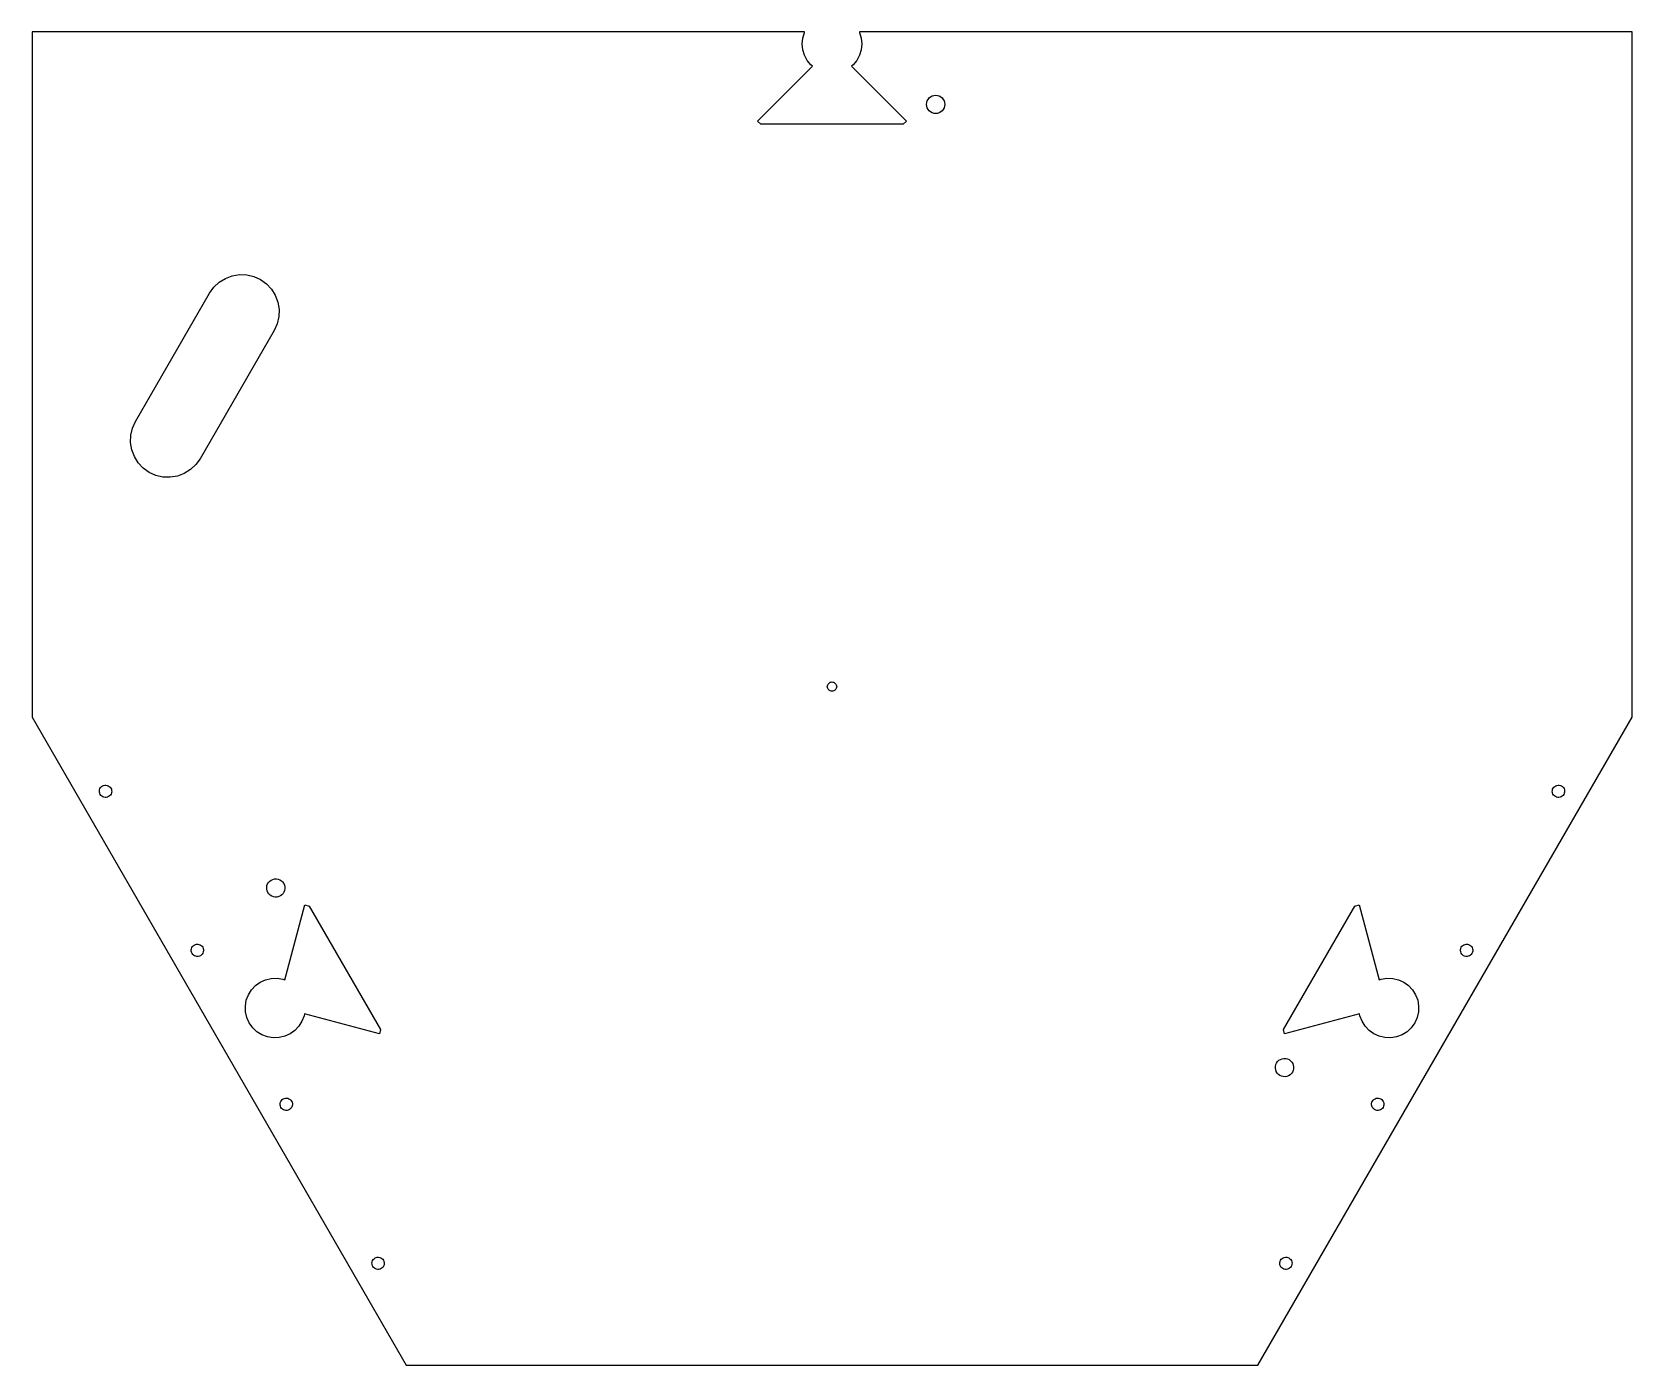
# Model space of a CAD drawing. Header units: metres. Extents: x -270 to 270, y -229 to 221.
import ezdxf

# ---------------------------------------------------------------- set-up
doc = ezdxf.new("R2010")
doc.units = ezdxf.units.M

msp = doc.modelspace()

# ---------------------------------------------------------------- linework, layer by layer
for p, q in [((-9.2365, 221), (-270, 221)), ((-270, 221), (-270, -10.3463)), ((-10.08, 217), (-9.88631, 218.967)), ((-9.88631, 215.033), (-10.08, 217)), ((-9.88631, 218.967), (-9.3127, 220.857)), ((-9.3127, 220.857), (-9.2365, 221)), ((270, 221), (9.2365, 221)), ((9.2365, 221), (9.3127, 220.857)), ((9.3127, 220.857), (9.88631, 218.967)), ((9.88631, 218.967), (10.08, 217)), ((10.08, 217), (9.88631, 215.033)), ((270, -10.3463), (270, 221)), ((-9.3127, 213.143), (-9.88631, 215.033)), ((-8.38121, 211.4), (-9.3127, 213.143)), ((-7.12762, 209.872), (-8.38121, 211.4)), ((8.38121, 211.4), (7.12762, 209.872)), ((9.3127, 213.143), (8.38121, 211.4)), ((9.88631, 215.033), (9.3127, 213.143)), ((-25.1023, 190.898), (-6.57838, 209.422)), ((-6.57838, 209.422), (-7.12762, 209.872)), ((7.12762, 209.872), (6.57838, 209.422)), ((6.57838, 209.422), (25.1023, 190.898)), ((31.9218, 196.555), (31.981, 197.155)), ((31.981, 195.954), (31.9218, 196.555)), ((31.981, 197.155), (32.1562, 197.733)), ((32.1562, 195.376), (31.981, 195.954)), ((32.1562, 197.733), (32.4409, 198.266)), ((32.4409, 194.843), (32.1562, 195.376)), ((32.4409, 198.266), (32.8239, 198.732)), ((32.8239, 194.377), (32.4409, 194.843)), ((32.8239, 198.732), (33.2906, 199.115)), ((33.2906, 199.115), (33.8231, 199.4)), ((33.8231, 199.4), (34.4009, 199.575)), ((34.4009, 199.575), (35.0018, 199.635)), ((35.0018, 199.635), (35.6027, 199.575)), ((35.6027, 199.575), (36.1805, 199.4)), ((36.1805, 199.4), (36.7129, 199.115)), ((36.7129, 199.115), (37.1797, 198.732)), ((37.1797, 198.732), (37.5627, 198.266)), ((37.5627, 194.843), (37.1797, 194.377)), ((37.5627, 198.266), (37.8473, 197.733)), ((37.8473, 195.376), (37.5627, 194.843)), ((37.8473, 197.733), (38.0226, 197.155)), ((38.0226, 195.954), (37.8473, 195.376)), ((38.0226, 197.155), (38.0818, 196.555)), ((38.0818, 196.555), (38.0226, 195.954)), ((-24.0456, 189.841), (-25.1023, 190.898)), ((24.0456, 189.841), (-24.0456, 189.841)), ((25.1023, 190.898), (24.0456, 189.841)), ((33.2906, 193.994), (32.8239, 194.377)), ((33.8231, 193.709), (33.2906, 193.994)), ((34.4009, 193.534), (33.8231, 193.709)), ((35.0018, 193.475), (34.4009, 193.534)), ((35.6027, 193.534), (35.0018, 193.475)), ((36.1805, 193.709), (35.6027, 193.534)), ((36.7129, 193.994), (36.1805, 193.709)), ((37.1797, 194.377), (36.7129, 193.994)), ((-208.635, 134.836), (-206.835, 136.522)), ((-206.835, 136.522), (-204.741, 137.824)), ((-204.741, 137.824), (-202.433, 138.693)), ((-202.433, 138.693), (-199.999, 139.095)), ((-199.999, 139.095), (-197.535, 139.014)), ((-197.535, 139.014), (-195.133, 138.454)), ((-195.133, 138.454), (-192.887, 137.436)), ((-192.887, 137.436), (-190.882, 136)), ((-190.882, 136), (-189.196, 134.2)), ((-235.071, 89.5304), (-210.071, 132.832)), ((-210.071, 132.832), (-208.635, 134.836)), ((-189.196, 134.2), (-187.894, 132.106)), ((-187.894, 132.106), (-187.025, 129.798)), ((-187.025, 129.798), (-186.624, 127.364)), ((-186.704, 124.9), (-187.264, 122.498)), ((-186.624, 127.364), (-186.704, 124.9)), ((-188.282, 120.252), (-213.282, 76.9504)), ((-187.264, 122.498), (-188.282, 120.252)), ((-236.649, 84.8824), (-236.089, 87.2841)), ((-236.089, 87.2841), (-235.071, 89.5304)), ((-236.73, 82.4176), (-236.649, 84.8824)), ((-236.328, 79.9844), (-236.73, 82.4176)), ((-235.459, 77.6764), (-236.328, 79.9844)), ((-234.157, 75.5822), (-235.459, 77.6764)), ((-213.282, 76.9504), (-214.718, 74.9458)), ((-232.471, 73.7822), (-234.157, 75.5822)), ((-230.467, 72.3458), (-232.471, 73.7822)), ((-228.22, 71.328), (-230.467, 72.3458)), ((-225.819, 70.768), (-228.22, 71.328)), ((-223.354, 70.6873), (-225.819, 70.768)), ((-220.921, 71.089), (-223.354, 70.6873)), ((-218.613, 71.9577), (-220.921, 71.089)), ((-216.518, 73.26), (-218.613, 71.9577)), ((-214.718, 74.9458), (-216.518, 73.26)), ((-1.57999, 0), (-1.54964, 0.30823)), ((-1.54964, -0.30823), (-1.57999, 0)), ((-1.54964, 0.30823), (-1.45972, 0.60463)), ((-1.45972, 0.60463), (-1.31372, 0.87779)), ((-1.31372, 0.87779), (-1.11722, 1.11722)), ((-1.11722, 1.11722), (-0.87779, 1.31372)), ((-0.87779, 1.31372), (-0.60463, 1.45972)), ((-0.60463, 1.45972), (-0.30823, 1.54964)), ((-0.30823, 1.54964), (0, 1.57999)), ((0, 1.57999), (0.30823, 1.54964)), ((0.30823, 1.54964), (0.60463, 1.45972)), ((0.60463, 1.45972), (0.87779, 1.31372)), ((0.87779, 1.31372), (1.11722, 1.11722)), ((1.11722, 1.11722), (1.31372, 0.87779)), ((1.31372, 0.87779), (1.45972, 0.60463)), ((1.45972, 0.60463), (1.54964, 0.30823)), ((1.54964, 0.30823), (1.57999, 0)), ((1.57999, 0), (1.54964, -0.30823)), ((-1.45972, -0.60463), (-1.54964, -0.30823)), ((-1.31372, -0.87779), (-1.45972, -0.60463)), ((-1.11722, -1.11722), (-1.31372, -0.87779)), ((-0.87779, -1.31372), (-1.11722, -1.11722)), ((-0.60463, -1.45972), (-0.87779, -1.31372)), ((-0.30823, -1.54964), (-0.60463, -1.45972)), ((0, -1.57999), (-0.30823, -1.54964)), ((0.30823, -1.54964), (0, -1.57999)), ((0.60463, -1.45972), (0.30823, -1.54964)), ((0.87779, -1.31372), (0.60463, -1.45972)), ((1.11722, -1.11722), (0.87779, -1.31372)), ((1.31372, -0.87779), (1.11722, -1.11722)), ((1.45972, -0.60463), (1.31372, -0.87779)), ((1.54964, -0.30823), (1.45972, -0.60463)), ((-270, -10.3463), (-143.76, -229)), ((143.76, -229), (270, -10.3463)), ((-247.261, -35.1896), (-247.195, -34.7873)), ((-247.248, -35.5972), (-247.261, -35.1896)), ((-247.155, -35.9942), (-247.248, -35.5972)), ((-247.195, -34.7873), (-247.051, -34.4057)), ((-246.987, -36.3657), (-247.155, -35.9942)), ((-247.051, -34.4057), (-246.836, -34.0594)), ((-246.75, -36.6971), (-246.987, -36.3657)), ((-246.836, -34.0594), (-246.557, -33.7618)), ((-246.452, -36.9758), (-246.75, -36.6971)), ((-246.557, -33.7618), (-246.226, -33.5243)), ((-246.106, -37.1911), (-246.452, -36.9758)), ((-246.226, -33.5243), (-245.854, -33.356)), ((-245.724, -37.3348), (-246.106, -37.1911)), ((-245.854, -33.356), (-245.457, -33.2635)), ((-245.322, -37.4012), (-245.724, -37.3348)), ((-245.457, -33.2635), (-245.05, -33.2501)), ((-244.914, -37.3879), (-245.322, -37.4012)), ((-245.05, -33.2501), (-244.647, -33.3165)), ((-244.517, -37.2953), (-244.914, -37.3879)), ((-244.647, -33.3165), (-244.266, -33.4602)), ((-244.146, -37.127), (-244.517, -37.2953)), ((-244.266, -33.4602), (-243.92, -33.6755)), ((-243.814, -36.8895), (-244.146, -37.127)), ((-243.92, -33.6755), (-243.622, -33.9542)), ((-243.536, -36.5919), (-243.814, -36.8895)), ((-243.622, -33.9542), (-243.385, -34.2857)), ((-243.32, -36.2456), (-243.536, -36.5919)), ((-243.385, -34.2857), (-243.216, -34.6571)), ((-243.177, -35.864), (-243.32, -36.2456)), ((-243.216, -34.6571), (-243.124, -35.0542)), ((-243.11, -35.4617), (-243.177, -35.864)), ((-243.124, -35.0542), (-243.11, -35.4617)), ((243.11, -35.4617), (243.124, -35.0542)), ((243.177, -35.864), (243.11, -35.4617)), ((243.124, -35.0542), (243.216, -34.6571)), ((243.32, -36.2456), (243.177, -35.864)), ((243.216, -34.6571), (243.385, -34.2857)), ((243.536, -36.5919), (243.32, -36.2456)), ((243.385, -34.2857), (243.622, -33.9542)), ((243.814, -36.8895), (243.536, -36.5919)), ((243.622, -33.9542), (243.92, -33.6755)), ((244.146, -37.127), (243.814, -36.8895)), ((243.92, -33.6755), (244.266, -33.4602)), ((244.517, -37.2953), (244.146, -37.127)), ((244.266, -33.4602), (244.647, -33.3165)), ((244.914, -37.3879), (244.517, -37.2953)), ((244.647, -33.3165), (245.05, -33.2501)), ((245.322, -37.4012), (244.914, -37.3879)), ((245.05, -33.2501), (245.457, -33.2635)), ((245.724, -37.3348), (245.322, -37.4012)), ((245.457, -33.2635), (245.854, -33.356)), ((246.106, -37.1911), (245.724, -37.3348)), ((245.854, -33.356), (246.226, -33.5243)), ((246.452, -36.9758), (246.106, -37.1911)), ((246.226, -33.5243), (246.557, -33.7618)), ((246.75, -36.6971), (246.452, -36.9758)), ((246.557, -33.7618), (246.836, -34.0594)), ((246.987, -36.3657), (246.75, -36.6971)), ((246.836, -34.0594), (247.051, -34.4057)), ((247.155, -35.9942), (246.987, -36.3657)), ((247.051, -34.4057), (247.195, -34.7873)), ((247.248, -35.5972), (247.155, -35.9942)), ((247.195, -34.7873), (247.261, -35.1896)), ((247.261, -35.1896), (247.248, -35.5972)), ((-190.796, -67.7634), (-190.697, -67.1677)), ((-190.776, -68.3669), (-190.796, -67.7634)), ((-190.639, -68.9549), (-190.776, -68.3669)), ((-190.697, -67.1677), (-190.485, -66.6026)), ((-190.389, -69.5048), (-190.639, -68.9549)), ((-190.485, -66.6026), (-190.166, -66.0899)), ((-190.038, -69.9956), (-190.389, -69.5048)), ((-190.166, -66.0899), (-189.753, -65.6492)), ((-189.597, -70.4084), (-190.038, -69.9956)), ((-189.753, -65.6492), (-189.262, -65.2975)), ((-189.262, -65.2975), (-188.712, -65.0483)), ((-188.712, -65.0483), (-188.124, -64.9112)), ((-188.124, -64.9112), (-187.521, -64.8914)), ((-187.521, -64.8914), (-186.925, -64.9898)), ((-186.925, -64.9898), (-186.36, -65.2025)), ((-186.36, -65.2025), (-185.847, -65.5213)), ((-185.847, -65.5213), (-185.406, -65.9341)), ((-185.279, -69.8398), (-185.691, -70.2805)), ((-185.406, -65.9341), (-185.055, -66.4248)), ((-184.96, -69.3271), (-185.279, -69.8398)), ((-185.055, -66.4248), (-184.806, -66.9748)), ((-184.747, -68.762), (-184.96, -69.3271)), ((-184.806, -66.9748), (-184.668, -67.5628)), ((-184.649, -68.1663), (-184.747, -68.762)), ((-184.668, -67.5628), (-184.649, -68.1663)), ((-189.084, -70.7272), (-189.597, -70.4084)), ((-188.519, -70.9399), (-189.084, -70.7272)), ((-187.924, -71.0383), (-188.519, -70.9399)), ((-187.32, -71.0185), (-187.924, -71.0383)), ((-186.732, -70.8814), (-187.32, -71.0185)), ((-186.182, -70.6322), (-186.732, -70.8814)), ((-185.691, -70.2805), (-186.182, -70.6322)), ((-184.654, -99.0137), (-177.873, -73.7096)), ((-177.873, -73.7096), (-176.43, -74.0964)), ((-176.43, -74.0964), (-152.384, -115.745)), ((152.384, -115.745), (176.43, -74.0964)), ((176.43, -74.0964), (177.873, -73.7096)), ((177.873, -73.7096), (184.654, -99.0137)), ((-216.261, -88.8832), (-216.195, -88.4809)), ((-216.248, -89.2907), (-216.261, -88.8832)), ((-216.155, -89.6878), (-216.248, -89.2907)), ((-216.195, -88.4809), (-216.051, -88.0993)), ((-215.987, -90.0592), (-216.155, -89.6878)), ((-216.051, -88.0993), (-215.836, -87.753)), ((-215.75, -90.3907), (-215.987, -90.0592)), ((-215.836, -87.753), (-215.557, -87.4554)), ((-215.452, -90.6694), (-215.75, -90.3907)), ((-215.557, -87.4554), (-215.226, -87.2179)), ((-215.106, -90.8847), (-215.452, -90.6694)), ((-215.226, -87.2179), (-214.854, -87.0496)), ((-214.724, -91.0284), (-215.106, -90.8847)), ((-214.854, -87.0496), (-214.457, -86.957)), ((-214.322, -91.0948), (-214.724, -91.0284)), ((-214.457, -86.957), (-214.05, -86.9437)), ((-213.914, -91.0814), (-214.322, -91.0948)), ((-214.05, -86.9437), (-213.647, -87.0101)), ((-213.517, -90.9888), (-213.914, -91.0814)), ((-213.647, -87.0101), (-213.266, -87.1537)), ((-213.146, -90.8206), (-213.517, -90.9888)), ((-213.266, -87.1537), (-212.92, -87.3691)), ((-212.814, -90.5831), (-213.146, -90.8206)), ((-212.92, -87.3691), (-212.622, -87.6478)), ((-212.536, -90.2855), (-212.814, -90.5831)), ((-212.622, -87.6478), (-212.385, -87.9792)), ((-212.32, -89.9392), (-212.536, -90.2855)), ((-212.385, -87.9792), (-212.216, -88.3506)), ((-212.177, -89.5576), (-212.32, -89.9392)), ((-212.216, -88.3506), (-212.124, -88.7477)), ((-212.11, -89.1553), (-212.177, -89.5576)), ((-212.124, -88.7477), (-212.11, -89.1553)), ((212.11, -89.1553), (212.124, -88.7477)), ((212.177, -89.5576), (212.11, -89.1553)), ((212.124, -88.7477), (212.216, -88.3506)), ((212.32, -89.9392), (212.177, -89.5576)), ((212.216, -88.3506), (212.385, -87.9792)), ((212.536, -90.2855), (212.32, -89.9392)), ((212.385, -87.9792), (212.622, -87.6478)), ((212.814, -90.5831), (212.536, -90.2855)), ((212.622, -87.6478), (212.92, -87.3691)), ((213.146, -90.8206), (212.814, -90.5831)), ((212.92, -87.3691), (213.266, -87.1537)), ((213.517, -90.9888), (213.146, -90.8206)), ((213.266, -87.1537), (213.647, -87.0101)), ((213.914, -91.0814), (213.517, -90.9888)), ((213.647, -87.0101), (214.05, -86.9437)), ((214.322, -91.0948), (213.914, -91.0814)), ((214.05, -86.9437), (214.457, -86.957)), ((214.724, -91.0284), (214.322, -91.0948)), ((214.457, -86.957), (214.854, -87.0496)), ((215.106, -90.8847), (214.724, -91.0284)), ((214.854, -87.0496), (215.226, -87.2179)), ((215.452, -90.6694), (215.106, -90.8847)), ((215.226, -87.2179), (215.557, -87.4554)), ((215.75, -90.3907), (215.452, -90.6694)), ((215.557, -87.4554), (215.836, -87.753)), ((215.987, -90.0592), (215.75, -90.3907)), ((215.836, -87.753), (216.051, -88.0993)), ((216.155, -89.6878), (215.987, -90.0592)), ((216.051, -88.0993), (216.195, -88.4809)), ((216.248, -89.2907), (216.155, -89.6878)), ((216.195, -88.4809), (216.261, -88.8832)), ((216.261, -88.8832), (216.248, -89.2907)), ((-196.968, -104.042), (-195.925, -102.364)), ((-195.925, -102.364), (-194.574, -100.921)), ((-194.574, -100.921), (-192.968, -99.7705)), ((-192.968, -99.7705), (-191.168, -98.9549)), ((-191.168, -98.9549), (-189.243, -98.5062)), ((-189.243, -98.5062), (-187.268, -98.4416)), ((-187.268, -98.4416), (-185.319, -98.7635)), ((-185.319, -98.7635), (-184.654, -99.0137)), ((184.654, -99.0137), (185.319, -98.7635)), ((185.319, -98.7635), (187.268, -98.4416)), ((187.268, -98.4416), (189.243, -98.5062)), ((189.243, -98.5062), (191.168, -98.9549)), ((191.168, -98.9549), (192.968, -99.7705)), ((192.968, -99.7705), (194.574, -100.921)), ((194.574, -100.921), (195.925, -102.364)), ((195.925, -102.364), (196.968, -104.042)), ((-197.986, -107.841), (-197.664, -105.891)), ((-197.921, -109.816), (-197.986, -107.841)), ((-197.664, -105.891), (-196.968, -104.042)), ((196.968, -104.042), (197.664, -105.891)), ((197.664, -105.891), (197.986, -107.841)), ((197.986, -107.841), (197.921, -109.816)), ((-197.473, -111.74), (-197.921, -109.816)), ((-196.657, -113.54), (-197.473, -111.74)), ((-178.887, -112.958), (-179.931, -114.636)), ((-178.191, -111.109), (-178.887, -112.958)), ((-178.075, -110.408), (-178.191, -111.109)), ((-152.771, -117.188), (-178.075, -110.408)), ((178.075, -110.408), (152.771, -117.188)), ((178.191, -111.109), (178.075, -110.408)), ((178.887, -112.958), (178.191, -111.109)), ((179.931, -114.636), (178.887, -112.958)), ((197.473, -111.74), (196.657, -113.54)), ((197.921, -109.816), (197.473, -111.74)), ((-195.506, -115.146), (-196.657, -113.54)), ((-194.064, -116.497), (-195.506, -115.146)), ((-192.386, -117.54), (-194.064, -116.497)), ((-190.536, -118.237), (-192.386, -117.54)), ((-188.587, -118.558), (-190.536, -118.237)), ((-186.612, -118.494), (-188.587, -118.558)), ((-184.687, -118.045), (-186.612, -118.494)), ((-182.888, -117.23), (-184.687, -118.045)), ((-181.281, -116.079), (-182.888, -117.23)), ((-179.931, -114.636), (-181.281, -116.079)), ((-152.384, -115.745), (-152.771, -117.188)), ((152.771, -117.188), (152.384, -115.745)), ((181.281, -116.079), (179.931, -114.636)), ((182.888, -117.23), (181.281, -116.079)), ((184.687, -118.045), (182.888, -117.23)), ((186.612, -118.494), (184.687, -118.045)), ((188.587, -118.558), (186.612, -118.494)), ((190.536, -118.237), (188.587, -118.558)), ((192.386, -117.54), (190.536, -118.237)), ((194.064, -116.497), (192.386, -117.54)), ((195.506, -115.146), (194.064, -116.497)), ((196.657, -113.54), (195.506, -115.146)), ((149.647, -128.791), (149.667, -128.188)), ((149.745, -129.387), (149.647, -128.791)), ((149.667, -128.188), (149.804, -127.6)), ((149.958, -129.952), (149.745, -129.387)), ((149.804, -127.6), (150.053, -127.05)), ((150.053, -127.05), (150.405, -126.559)), ((150.405, -126.559), (150.845, -126.146)), ((150.845, -126.146), (151.358, -125.827)), ((151.358, -125.827), (151.923, -125.615)), ((151.923, -125.615), (152.519, -125.516)), ((152.519, -125.516), (153.122, -125.536)), ((153.122, -125.536), (153.71, -125.673)), ((153.71, -125.673), (154.26, -125.922)), ((154.26, -125.922), (154.751, -126.274)), ((154.751, -126.274), (155.164, -126.715)), ((155.164, -126.715), (155.483, -127.227)), ((155.637, -129.58), (155.388, -130.13)), ((155.483, -127.227), (155.695, -127.793)), ((155.774, -128.992), (155.637, -129.58)), ((155.695, -127.793), (155.794, -128.388)), ((155.794, -128.388), (155.774, -128.992)), ((150.277, -130.465), (149.958, -129.952)), ((150.69, -130.905), (150.277, -130.465)), ((151.18, -131.257), (150.69, -130.905)), ((151.73, -131.506), (151.18, -131.257)), ((152.318, -131.643), (151.73, -131.506)), ((152.922, -131.663), (152.318, -131.643)), ((153.518, -131.565), (152.922, -131.663)), ((154.083, -131.352), (153.518, -131.565)), ((154.595, -131.033), (154.083, -131.352)), ((155.036, -130.62), (154.595, -131.033)), ((155.388, -130.13), (155.036, -130.62)), ((-186.195, -140.442), (-186.051, -140.061)), ((-186.051, -140.061), (-185.836, -139.715)), ((-185.836, -139.715), (-185.557, -139.417)), ((-185.557, -139.417), (-185.226, -139.179)), ((-185.226, -139.179), (-184.854, -139.011)), ((-184.854, -139.011), (-184.457, -138.919)), ((-184.457, -138.919), (-184.05, -138.905)), ((-184.05, -138.905), (-183.648, -138.972)), ((-183.648, -138.972), (-183.266, -139.115)), ((-183.266, -139.115), (-182.92, -139.331)), ((-182.92, -139.331), (-182.622, -139.609)), ((-182.622, -139.609), (-182.385, -139.941)), ((-182.385, -139.941), (-182.216, -140.312)), ((-182.216, -140.312), (-182.124, -140.709)), ((182.124, -140.709), (182.216, -140.312)), ((182.216, -140.312), (182.385, -139.941)), ((182.385, -139.941), (182.622, -139.609)), ((182.622, -139.609), (182.92, -139.331)), ((182.92, -139.331), (183.266, -139.115)), ((183.266, -139.115), (183.648, -138.972)), ((183.648, -138.972), (184.05, -138.905)), ((184.05, -138.905), (184.457, -138.919)), ((184.457, -138.919), (184.854, -139.011)), ((184.854, -139.011), (185.226, -139.179)), ((185.226, -139.179), (185.557, -139.417)), ((185.557, -139.417), (185.836, -139.715)), ((185.836, -139.715), (186.051, -140.061)), ((186.051, -140.061), (186.195, -140.442)), ((-186.261, -140.845), (-186.195, -140.442)), ((-186.248, -141.252), (-186.261, -140.845)), ((-186.155, -141.649), (-186.248, -141.252)), ((-185.987, -142.021), (-186.155, -141.649)), ((-185.75, -142.352), (-185.987, -142.021)), ((-185.452, -142.631), (-185.75, -142.352)), ((-185.106, -142.846), (-185.452, -142.631)), ((-184.724, -142.99), (-185.106, -142.846)), ((-184.322, -143.056), (-184.724, -142.99)), ((-183.914, -143.043), (-184.322, -143.056)), ((-183.517, -142.95), (-183.914, -143.043)), ((-183.146, -142.782), (-183.517, -142.95)), ((-182.814, -142.545), (-183.146, -142.782)), ((-182.536, -142.247), (-182.814, -142.545)), ((-182.32, -141.901), (-182.536, -142.247)), ((-182.177, -141.519), (-182.32, -141.901)), ((-182.11, -141.117), (-182.177, -141.519)), ((-182.124, -140.709), (-182.11, -141.117)), ((182.11, -141.117), (182.124, -140.709)), ((182.177, -141.519), (182.11, -141.117)), ((182.32, -141.901), (182.177, -141.519)), ((182.536, -142.247), (182.32, -141.901)), ((182.814, -142.545), (182.536, -142.247)), ((183.146, -142.782), (182.814, -142.545)), ((183.517, -142.95), (183.146, -142.782)), ((183.914, -143.043), (183.517, -142.95)), ((184.322, -143.056), (183.914, -143.043)), ((184.724, -142.99), (184.322, -143.056)), ((185.106, -142.846), (184.724, -142.99)), ((185.452, -142.631), (185.106, -142.846)), ((185.75, -142.352), (185.452, -142.631)), ((185.987, -142.021), (185.75, -142.352)), ((186.155, -141.649), (185.987, -142.021)), ((186.248, -141.252), (186.155, -141.649)), ((186.195, -140.442), (186.261, -140.845)), ((186.261, -140.845), (186.248, -141.252)), ((-155.261, -194.538), (-155.195, -194.136)), ((-155.195, -194.136), (-155.051, -193.754)), ((-155.051, -193.754), (-154.836, -193.408)), ((-154.836, -193.408), (-154.557, -193.111)), ((-154.557, -193.111), (-154.226, -192.873)), ((-154.226, -192.873), (-153.854, -192.705)), ((-153.854, -192.705), (-153.457, -192.612)), ((-153.457, -192.612), (-153.05, -192.599)), ((-153.05, -192.599), (-152.648, -192.665)), ((-152.648, -192.665), (-152.266, -192.809)), ((-152.266, -192.809), (-151.92, -193.024)), ((-151.92, -193.024), (-151.622, -193.303)), ((-151.622, -193.303), (-151.385, -193.634)), ((-151.385, -193.634), (-151.216, -194.006)), ((-151.216, -194.006), (-151.124, -194.403)), ((151.124, -194.403), (151.216, -194.006)), ((151.216, -194.006), (151.385, -193.634)), ((151.385, -193.634), (151.622, -193.303)), ((151.622, -193.303), (151.92, -193.024)), ((151.92, -193.024), (152.266, -192.809)), ((152.266, -192.809), (152.648, -192.665)), ((152.648, -192.665), (153.05, -192.599)), ((153.05, -192.599), (153.457, -192.612)), ((153.457, -192.612), (153.854, -192.705)), ((153.854, -192.705), (154.226, -192.873)), ((154.226, -192.873), (154.557, -193.111)), ((154.557, -193.111), (154.836, -193.408)), ((154.836, -193.408), (155.051, -193.754)), ((155.051, -193.754), (155.195, -194.136)), ((155.195, -194.136), (155.261, -194.538)), ((-155.248, -194.946), (-155.261, -194.538)), ((-155.155, -195.343), (-155.248, -194.946)), ((-154.987, -195.714), (-155.155, -195.343)), ((-154.75, -196.046), (-154.987, -195.714)), ((-154.452, -196.325), (-154.75, -196.046)), ((-154.106, -196.54), (-154.452, -196.325)), ((-153.724, -196.683), (-154.106, -196.54)), ((-153.322, -196.75), (-153.724, -196.683)), ((-152.914, -196.737), (-153.322, -196.75)), ((-152.517, -196.644), (-152.914, -196.737)), ((-152.146, -196.476), (-152.517, -196.644)), ((-151.814, -196.238), (-152.146, -196.476)), ((-151.536, -195.941), (-151.814, -196.238)), ((-151.32, -195.594), (-151.536, -195.941)), ((-151.177, -195.213), (-151.32, -195.594)), ((-151.11, -194.81), (-151.177, -195.213)), ((-151.124, -194.403), (-151.11, -194.81)), ((151.11, -194.81), (151.124, -194.403)), ((151.177, -195.213), (151.11, -194.81)), ((151.32, -195.594), (151.177, -195.213)), ((151.536, -195.941), (151.32, -195.594)), ((151.814, -196.238), (151.536, -195.941)), ((152.146, -196.476), (151.814, -196.238)), ((152.517, -196.644), (152.146, -196.476)), ((152.914, -196.737), (152.517, -196.644)), ((153.322, -196.75), (152.914, -196.737)), ((153.724, -196.683), (153.322, -196.75)), ((154.106, -196.54), (153.724, -196.683)), ((154.452, -196.325), (154.106, -196.54)), ((154.75, -196.046), (154.452, -196.325)), ((154.987, -195.714), (154.75, -196.046)), ((155.155, -195.343), (154.987, -195.714)), ((155.248, -194.946), (155.155, -195.343)), ((155.261, -194.538), (155.248, -194.946)), ((-143.76, -229), (143.76, -229))]:
    msp.add_line(p, q)

doc.saveas('drawing.dxf')
